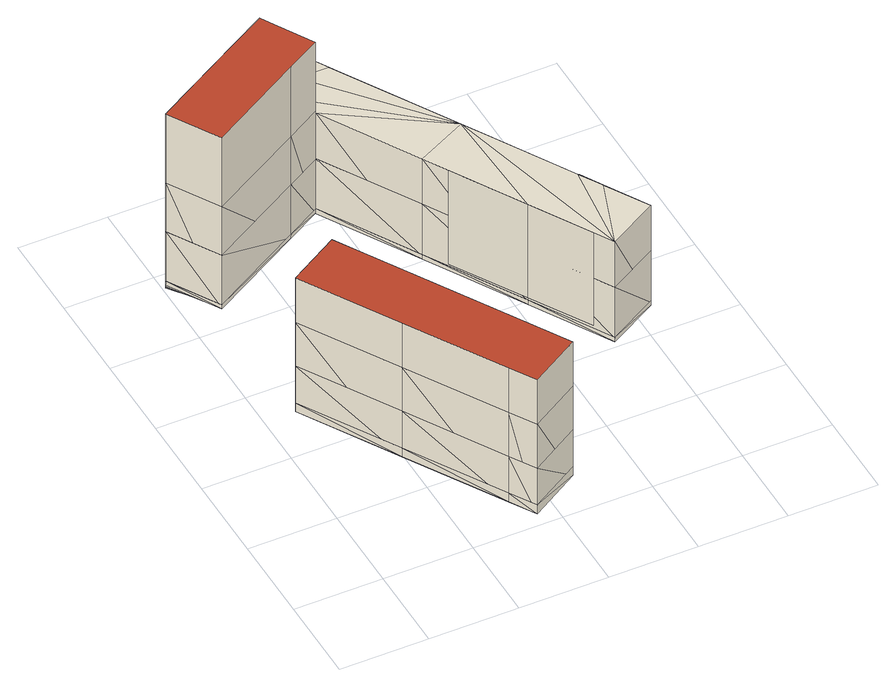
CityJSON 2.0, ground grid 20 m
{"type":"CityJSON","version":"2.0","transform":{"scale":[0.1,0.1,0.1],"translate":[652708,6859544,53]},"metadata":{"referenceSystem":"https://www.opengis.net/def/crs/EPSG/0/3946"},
"CityObjects":{
"building1":{"type":"Building","geometry":[{"type":"MultiSurface","lod":"2","boundaries":[[[0,1,2]],[[1,3,2]],[[4,0,5]],[[0,2,5]],[[6,4,7]],[[4,5,7]],[[8,3,9]],[[3,1,9]],[[10,8,11]],[[8,9,11]],[[12,10,13]],[[10,11,13]],[[11,9,13]],[[9,1,13]],[[1,0,13]],[[0,4,13]],[[4,6,13]],[[7,12,6]],[[12,13,6]]],"semantics":{"surfaces":[{"type":"WallSurface"}],"values":[0,0,0,0,0,0,0,0,0,0,0,0,0,0,0,0,0,0,0]}}]},
"building2":{"type":"Building","geometry":[{"type":"MultiSurface","lod":"2","boundaries":[[[14,15,2]],[[15,3,2]],[[16,14,5]],[[14,2,5]],[[17,16,7]],[[16,5,7]],[[8,3,18]],[[3,15,18]],[[10,8,19]],[[8,18,19]],[[12,10,20]],[[10,19,20]],[[19,18,20]],[[18,15,20]],[[15,14,20]],[[14,16,20]],[[16,17,20]],[[7,12,17]],[[12,20,17]]],"semantics":{"surfaces":[{"type":"WallSurface"}],"values":[0,0,0,0,0,0,0,0,0,0,0,0,0,0,0,0,0,0,0]}}]},
"building3":{"type":"Building","geometry":[{"type":"MultiSurface","lod":"2","boundaries":[[[21,22,23]],[[22,24,23]],[[12,21,25]],[[21,23,25]],[[26,27,28]],[[27,3,28]],[[29,26,30]],[[26,28,30]],[[31,29,32]],[[29,30,32]],[[22,3,24]],[[3,27,24]],[[23,24,25]],[[24,27,25]],[[27,26,25]],[[26,29,25]],[[29,31,25]],[[32,12,31]],[[12,25,31]]],"semantics":{"surfaces":[{"type":"WallSurface"}],"values":[0,0,0,0,0,0,0,0,0,0,0,0,0,0,0,0,0,0,0]}}]},
"building4":{"type":"Building","attributes":{"centre":"652733.800 6859572.300"},"children":["building4-1"]},
"building4-1":{"type":"BuildingPart","attributes":{"ALGO-DECOUPAGE":"aucun","ALGO-RECALAGE":"aucun","ALGO-RECONSTRUCTION":"Algo Toit Plat","EMQ":"3.05663"},"parents":["building4"],"geometry":[{"type":"MultiSurface","lod":"2","boundaries":[[[33,34,35,36,37,38,39]],[[7,40,39,38]],[[40,41,33,39]],[[41,8,34,33]],[[8,42,35,34]],[[42,2,36,35]],[[2,5,37,36]],[[5,7,38,37]]],"semantics":{"surfaces":[{"type":"RoofSurface","FaceType":"Roof"},{"type":"WallSurface"}],"values":[0,1,1,1,1,1,1,1]}}]},
"building5":{"type":"Building","geometry":[{"type":"MultiSurface","lod":"2","boundaries":[[[43,44,45]],[[44,46,45]],[[44,47,46]],[[47,48,46]],[[47,49,48]],[[49,50,48]],[[51,52,53]],[[53,52,54]],[[55,56,52]],[[52,56,54]],[[57,54,58]],[[58,54,56]],[[59,58,56]],[[60,61,58]],[[61,62,58]],[[62,63,58]],[[63,64,58]],[[64,65,58]],[[65,57,58]],[[66,67,53]],[[67,51,53]],[[62,61,68]],[[69,70,52]],[[70,55,52]],[[71,72,56]],[[72,59,56]],[[72,73,59]],[[73,58,59]],[[73,74,58]],[[74,60,58]],[[74,75,60]],[[75,68,60]],[[75,76,68]],[[76,63,68]],[[77,78,64]],[[78,65,64]],[[78,79,65]],[[79,57,65]],[[79,80,57]],[[80,54,57]],[[80,66,54]],[[66,53,54]],[[81,82,83]],[[82,84,83]],[[84,85,83]],[[85,86,83]],[[86,87,83]],[[87,88,83]],[[89,77,83]],[[77,81,83]],[[77,76,64]],[[76,63,64]],[[76,90,82]],[[90,84,82]],[[90,91,84]],[[91,85,84]],[[91,92,85]],[[92,86,85]],[[92,93,86]],[[93,87,86]],[[93,94,87]],[[94,88,87]],[[94,89,88]],[[89,83,88]],[[46,48,45]],[[48,50,45]],[[49,43,50]],[[43,45,50]]],"semantics":{"surfaces":[{"type":"WallSurface"}],"values":[0,0,0,0,0,0,0,0,0,0,0,0,0,0,0,0,0,0,0,0,0,0,0,0,0,0,0,0,0,0,0,0,0,0,0,0,0,0,0,0,0,0,0,0,0,0,0,0,0,0,0,0,0,0,0,0,0,0,0,0,0,0,0,0,0,0,0,0]}}]},
"building6":{"type":"Building","geometry":[{"type":"MultiSurface","lod":"2","boundaries":[[[95,96,97]],[[96,98,97]],[[96,99,98]],[[99,100,98]],[[99,101,100]],[[101,102,100]],[[103,104,105]],[[105,104,106]],[[107,108,104]],[[104,108,106]],[[109,106,110]],[[110,106,108]],[[111,110,108]],[[112,113,110]],[[113,114,110]],[[114,115,110]],[[115,116,110]],[[116,117,110]],[[117,109,110]],[[118,119,105]],[[119,103,105]],[[114,113,120]],[[121,122,104]],[[122,107,104]],[[123,124,108]],[[124,111,108]],[[124,125,111]],[[125,110,111]],[[125,126,110]],[[126,112,110]],[[126,127,112]],[[127,120,112]],[[127,128,120]],[[128,115,120]],[[129,130,116]],[[130,117,116]],[[130,131,117]],[[131,109,117]],[[131,132,109]],[[132,106,109]],[[132,118,106]],[[118,105,106]],[[133,134,135]],[[134,136,135]],[[136,137,135]],[[137,138,135]],[[138,139,135]],[[139,140,135]],[[141,142,135]],[[142,133,135]],[[142,128,133]],[[128,134,133]],[[128,143,134]],[[143,136,134]],[[143,144,136]],[[144,137,136]],[[144,49,137]],[[49,138,137]],[[49,145,138]],[[145,139,138]],[[145,146,139]],[[146,140,139]],[[146,141,140]],[[141,135,140]],[[98,100,97]],[[100,102,97]],[[101,95,102]],[[95,97,102]],[[128,129,115]],[[129,116,115]]],"semantics":{"surfaces":[{"type":"WallSurface"}],"values":[0,0,0,0,0,0,0,0,0,0,0,0,0,0,0,0,0,0,0,0,0,0,0,0,0,0,0,0,0,0,0,0,0,0,0,0,0,0,0,0,0,0,0,0,0,0,0,0,0,0,0,0,0,0,0,0,0,0,0,0,0,0,0,0,0,0,0,0,0,0]}}]},
"building7":{"type":"Building","geometry":[{"type":"MultiSurface","lod":"2","boundaries":[[[95,96,97]],[[96,98,97]],[[96,99,98]],[[99,100,98]],[[99,101,100]],[[101,102,100]],[[147,148,149]],[[149,148,150]],[[151,152,148]],[[148,152,150]],[[153,150,154]],[[154,150,152]],[[155,154,152]],[[156,157,154]],[[157,158,154]],[[158,159,154]],[[159,160,154]],[[160,161,154]],[[161,153,154]],[[162,163,149]],[[163,147,149]],[[158,157,164]],[[165,166,148]],[[166,151,148]],[[167,59,152]],[[59,155,152]],[[59,168,155]],[[168,154,155]],[[168,169,154]],[[169,156,154]],[[169,127,156]],[[127,164,156]],[[127,76,164]],[[76,159,164]],[[170,171,160]],[[171,161,160]],[[171,172,161]],[[172,153,161]],[[172,173,153]],[[173,150,153]],[[173,162,150]],[[162,149,150]],[[174,175,176]],[[175,177,176]],[[177,178,176]],[[178,179,176]],[[179,180,176]],[[180,181,176]],[[182,183,176]],[[183,174,176]],[[183,128,174]],[[128,175,174]],[[128,143,175]],[[143,177,175]],[[143,144,177]],[[144,178,177]],[[144,184,178]],[[184,179,178]],[[184,185,179]],[[185,180,179]],[[185,186,180]],[[186,181,180]],[[186,182,181]],[[182,176,181]],[[98,100,97]],[[100,102,97]],[[101,95,102]],[[95,97,102]],[[163,165,147]],[[165,148,147]],[[166,167,151]],[[167,152,151]],[[76,170,159]],[[170,160,159]]],"semantics":{"surfaces":[{"type":"WallSurface"}],"values":[0,0,0,0,0,0,0,0,0,0,0,0,0,0,0,0,0,0,0,0,0,0,0,0,0,0,0,0,0,0,0,0,0,0,0,0,0,0,0,0,0,0,0,0,0,0,0,0,0,0,0,0,0,0,0,0,0,0,0,0,0,0,0,0,0,0,0,0,0,0,0,0,0,0]}}]},
"building8":{"type":"Building","attributes":{"centre":"652750.150 6859621.850"},"children":["building8-1","building8-2","building8-3"]},
"building8-1":{"type":"BuildingPart","attributes":{"ALGO-DECOUPAGE":"aucun","ALGO-RECALAGE":"aucun","ALGO-RECONSTRUCTION":"Algo Toit Plat","EMQ":"5.22755"},"parents":["building8"],"geometry":[{"type":"MultiSurface","lod":"2","boundaries":[[[98,100,102,97]],[[95,96,98,97]],[[96,99,100,98]],[[99,101,102,100]],[[101,95,97,102]]],"semantics":{"surfaces":[{"type":"RoofSurface","FaceType":"Roof"},{"type":"WallSurface"}],"values":[0,1,1,1,1]}}]},
"building8-2":{"type":"BuildingPart","attributes":{"ALGO-DECOUPAGE":"aucun","ALGO-RECALAGE":"aucun","ALGO-RECONSTRUCTION":"Algo Toit Plat","EMQ":"2.15467"},"parents":["building8"],"geometry":[{"type":"MultiSurface","lod":"2","boundaries":[[[147,148,151,152,155,154,156,157,158,159,160,161,187,150,149]],[[158,157,164]],[[162,163,147,149]],[[163,165,148,147]],[[165,166,151,148]],[[166,167,152,151]],[[167,59,155,152]],[[59,168,154,155]],[[168,169,156,154]],[[169,127,164,156]],[[127,76,159,164]],[[76,188,160,159]],[[188,171,161,160]],[[171,189,187,161]],[[189,173,150,187]],[[173,162,149,150]]],"semantics":{"surfaces":[{"type":"RoofSurface","FaceType":"Roof"},{"type":"WallSurface"}],"values":[0,0,1,1,1,1,1,1,1,1,1,1,1,1,1,1]}}]},
"building8-3":{"type":"BuildingPart","attributes":{"ALGO-DECOUPAGE":"aucun","ALGO-RECALAGE":"aucun","ALGO-RECONSTRUCTION":"Algo Toit Plat","EMQ":"8.96588"},"parents":["building8"],"geometry":[{"type":"MultiSurface","lod":"2","boundaries":[[[190,191,192,193,194,195,196,197]],[[198,188,190,197]],[[188,76,191,190]],[[76,143,192,191]],[[143,95,193,192]],[[95,101,194,193]],[[101,199,195,194]],[[199,200,196,195]],[[200,198,197,196]]],"semantics":{"surfaces":[{"type":"RoofSurface","FaceType":"Roof"},{"type":"WallSurface"}],"values":[0,1,1,1,1,1,1,1,1]}}]}
},
"vertices":[
[184,278,57],[56,493,57],[184,278,34],[56,493,34],[311,63,57],[311,63,34],[346,5,57],[346,5,34],[172,561,33],[172,561,57],[205,504,33],[205,504,57],[460,74,34],[460,74,57],
[184,278,155],[56,493,155],[311,63,155],[346,5,155],[172,561,155],[205,504,155],[460,74,155],
[205,504,32],[172,561,32],[205,504,272],[172,561,272],[460,74,272],[184,278,272],[56,493,272],[184,278,33],[311,63,272],[311,63,33],[346,5,272],[346,5,33],
[206,504,391],[172,561,391],[56,493,391],[184,278,391],[311,63,391],[346,5,391],[460,74,391],[460,74,35],[206,504,33],[56,493,35],
[223,1086,14],[214,1101,13],[223,1086,27],[214,1101,27],[79,1024,12],[79,1024,27],[88,1009,12],[88,1009,27],[781,563,28],[779,566,28],[836,469,28],[723,405,28],[751,615,28],[749,617,28],[620,583,28],[610,855,28],[639,806,28],[484,1071,28],[453,1124,28],[383,1124,28],[323,1093,28],[368,1015,28],[494,799,28],[836,469,16],[781,563,16],[437,1152,28],[779,566,16],[751,615,16],[749,617,16],[639,806,15],[610,855,15],[484,1071,15],[437,1152,15],[323,1093,15],[368,1015,15],[494,799,16],[620,583,16],[723,405,16],[368,1015,26],[323,1093,26],[291,971,26],[302,1130,26],[223,1086,26],[88,1009,26],[7,962,26],[74,848,26],[291,971,15],[302,1130,15],[223,1086,15],[88,1009,15],[7,962,15],[74,848,15],
[223,1086,12],[214,1101,11],[223,1086,40],[214,1101,40],[79,1024,9],[79,1024,40],[88,1009,10],[88,1009,40],[781,563,162],[779,566,162],[836,469,162],[723,405,162],[751,615,162],[749,617,162],[620,583,162],[610,855,162],[639,806,162],[484,1071,162],[453,1124,162],[383,1124,162],[323,1093,162],[368,1015,162],[494,799,162],[836,469,24],[781,563,23],[437,1152,162],[779,566,23],[751,615,23],[749,617,23],[639,806,22],[610,855,21],[484,1071,16],[437,1152,14],[323,1093,14],[368,1015,17],[494,799,23],[620,583,25],[723,405,26],[368,1015,158],[323,1093,158],[291,971,158],[302,1130,158],[223,1086,158],[88,1009,158],[7,962,158],[74,848,158],[291,971,16],[368,1015,16],[302,1130,13],[223,1086,13],[7,962,11],[74,848,16],
[781,563,283],[779,566,283],[836,469,283],[723,405,283],[751,615,283],[749,617,283],[620,583,283],[610,855,283],[639,806,283],[484,1071,283],[453,1124,283],[383,1124,283],[323,1093,283],[368,1015,283],[494,799,283],[836,469,32],[781,563,31],[437,1152,283],[779,566,31],[751,615,30],[749,617,30],[610,855,27],[484,1071,18],[368,1015,21],[494,799,31],[620,583,35],[723,405,36],[368,1015,287],[323,1093,287],[291,971,287],[302,1130,287],[223,1086,287],[88,1009,287],[7,962,287],[74,848,287],[291,971,19],[368,1015,18],[88,1009,11],[7,962,10],[74,848,18],
[619,583,283],[368,1015,20],[619,583,35],
[368,1015,472],[323,1093,472],[302,1130,472],[223,1086,472],[88,1009,472],[7,962,472],[74,848,472],[291,972,472],[291,972,22],[7,962,7],[74,848,21]
]}
